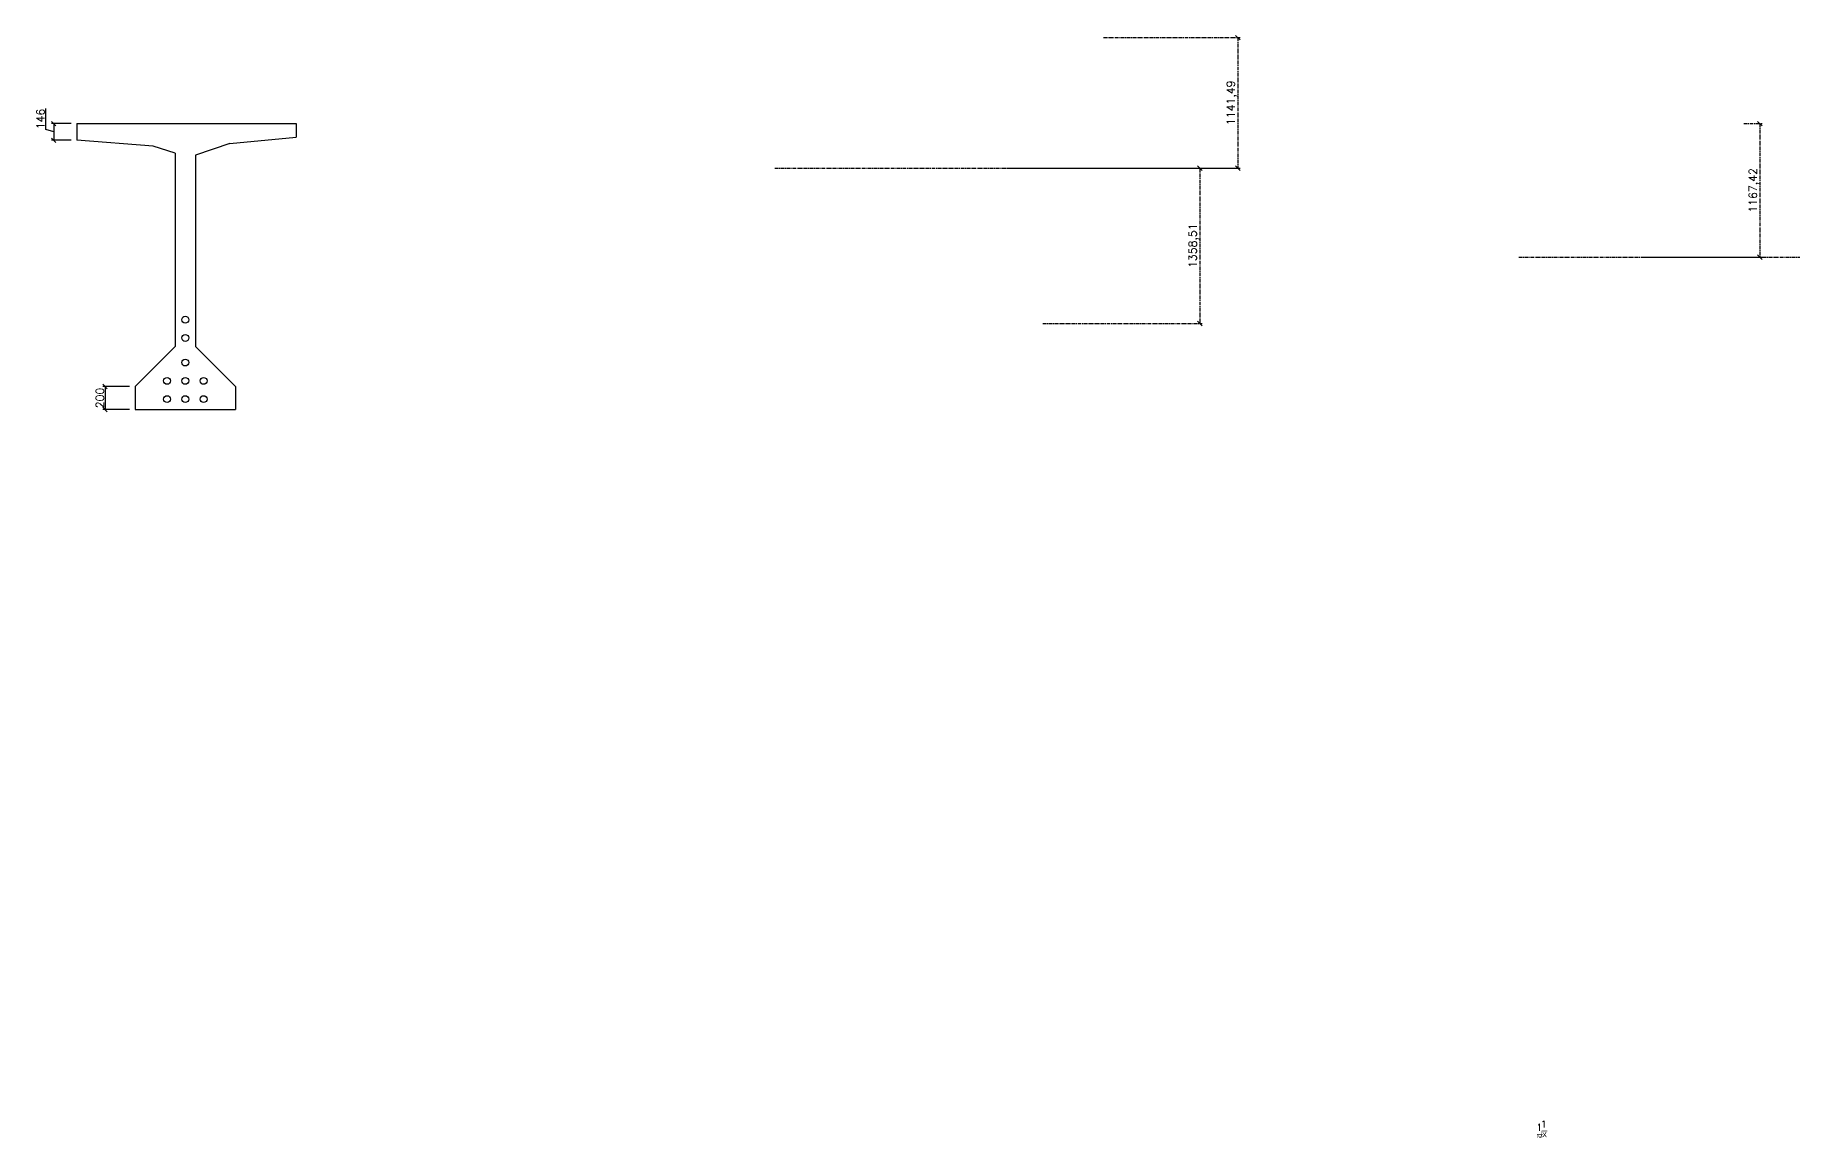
# Model space of a CAD drawing. Header units: millimetres. Extents: x -8236 to 21841, y -8419 to 3874.
# Drawn here: x -8236 to 7203, y -8419 to 1161 of the extents above; entities that cross this region are included whole.
import ezdxf

# ---------------------------------------------------------------- set-up
doc = ezdxf.new("R2010")
doc.units = ezdxf.units.MM
doc.linetypes.add('ACAD_ISO02W100', pattern=[15, 12, -3])
doc.linetypes.add('CENTER', pattern=[50.8, 31.75, -6.35, 6.35, -6.35])
doc.styles.get("Standard").update_dxf_attribs({"font": 'txt', "bigfont": 'gbcbig.shx'})
doc.dimstyles.new('ISO-25', dxfattribs={"dimtxt": 70, "dimasz": 40, "dimexe": 20, "dimexo": 50, "dimgap": 10, "dimtad": 1, "dimtxsty": 'Standard', "dimblk": 'OBLIQUE', "dimcen": 5, "dimadec": 0, "dimazin": 0, "dimtfac": 1, "dimtmove": 1, "dimatfit": 3, "dimfxl": 1, "dimarcsym": 0})

# ---------------------------------------------------------------- blocks, each defined once
blk = doc.blocks.new('_Oblique')
at = {"color": 0, "linetype": 'ByBlock', "lineweight": -2}
blk.add_line((-0.5, -0.5), (0.5, 0.5), dxfattribs=at)
blk = doc.blocks.new('*D2')
at = {"color": 0, "linetype": 'CENTER', "lineweight": -2}
for p, q in [((1110, 1141), (2306, 1141)), ((2286, 1141), (2286, 0)), ((311, 0), (2306, 0))]:
    blk.add_line(p, q, dxfattribs=at)
at = {"layer": 'Defpoints', "color": 0, "linetype": 'CENTER'}
for p in [(1060, 1141), (261, 0), (2286, 0)]:
    blk.add_point(p, dxfattribs=at)
at = {"color": 0, "linetype": 'CENTER', "lineweight": -2, "xscale": 40, "yscale": 40, "zscale": 40}
for p, rotation in [((2286, 1141), 90), ((2286, 0), 270)]:
    blk.add_blockref('_Oblique', p, dxfattribs=dict(at, rotation=rotation))
at = {"color": 0, "linetype": 'CENTER', "insert": (2235, 571), "char_height": 70, "attachment_point": 5, "rotation": 90}
blk.add_mtext('1141,49', dxfattribs=at)
blk = doc.blocks.new('*D3')
at = {"color": 0, "linetype": 'CENTER', "lineweight": -2}
for p, q in [((230, 0), (1973, 0)), ((1953, 0), (1953, -1359)), ((580, -1359), (1973, -1359))]:
    blk.add_line(p, q, dxfattribs=at)
at = {"layer": 'Defpoints', "color": 0, "linetype": 'CENTER'}
for p in [(180, 0), (530, -1359), (1953, -1359)]:
    blk.add_point(p, dxfattribs=at)
at = {"color": 0, "linetype": 'CENTER', "lineweight": -2, "xscale": 40, "yscale": 40, "zscale": 40}
for p, rotation in [((1953, 0), 90), ((1953, -1359), 270)]:
    blk.add_blockref('_Oblique', p, dxfattribs=dict(at, rotation=rotation))
at = {"color": 0, "linetype": 'CENTER', "insert": (1902, -679), "char_height": 70, "attachment_point": 5, "rotation": 90}
blk.add_mtext('1358,51', dxfattribs=at)
blk = doc.blocks.new('*D4')
at = {"color": 0, "linetype": 'CENTER', "lineweight": -2}
for p, q in [((6714, 389), (6874, 389)), ((6854, 389), (6854, -778)), ((5834, -778), (6874, -778))]:
    blk.add_line(p, q, dxfattribs=at)
at = {"layer": 'Defpoints', "color": 0, "linetype": 'CENTER'}
for p in [(6664, 389), (5784, -778), (6854, -778)]:
    blk.add_point(p, dxfattribs=at)
at = {"color": 0, "linetype": 'CENTER', "lineweight": -2, "xscale": 40, "yscale": 40, "zscale": 40}
for p, rotation in [((6854, 389), 90), ((6854, -778), 270)]:
    blk.add_blockref('_Oblique', p, dxfattribs=dict(at, rotation=rotation))
at = {"color": 0, "linetype": 'CENTER', "insert": (6804, -195), "char_height": 70, "attachment_point": 5, "rotation": 90}
blk.add_mtext('1167,42', dxfattribs=at)
blk = doc.blocks.new('*D5')
at = {"color": 0, "lineweight": -2}
for p, q in [((-8145, 337), (-8145, 521)), ((-8075, 316), (-8145, 337)), ((-7923, 389), (-8095, 389)), ((-8075, 389), (-8075, 243)), ((-7923, 243), (-8095, 243))]:
    blk.add_line(p, q, dxfattribs=at)
at = {"layer": 'Defpoints', "color": 0, "lineweight": -3}
for p in [(-7873, 389), (-8075, 243), (-7873, 243)]:
    blk.add_point(p, dxfattribs=at)
at = {"color": 0, "lineweight": -2, "xscale": 40, "yscale": 40, "zscale": 40}
for p, rotation in [((-8075, 389), 90), ((-8075, 243), 270)]:
    blk.add_blockref('_Oblique', p, dxfattribs=dict(at, rotation=rotation))
at = {"color": 0, "lineweight": -3, "insert": (-8190, 429), "char_height": 70, "attachment_point": 5, "rotation": 90}
blk.add_mtext('146', dxfattribs=at)
blk = doc.blocks.new('*D6')
at = {"color": 0, "lineweight": -2}
for p, q in [((-7413, -1911), (-7646, -1911)), ((-7626, -1911), (-7626, -2111)), ((-7413, -2111), (-7646, -2111))]:
    blk.add_line(p, q, dxfattribs=at)
at = {"layer": 'Defpoints', "color": 0, "lineweight": -3}
for p in [(-7363, -1911), (-7626, -2111), (-7363, -2111)]:
    blk.add_point(p, dxfattribs=at)
at = {"color": 0, "lineweight": -2, "xscale": 40, "yscale": 40, "zscale": 40}
for p, rotation in [((-7626, -1911), 90), ((-7626, -2111), 270)]:
    blk.add_blockref('_Oblique', p, dxfattribs=dict(at, rotation=rotation))
at = {"color": 0, "lineweight": -3, "insert": (-7671, -2011), "char_height": 70, "attachment_point": 5, "rotation": 90}
blk.add_mtext('200', dxfattribs=at)

msp = doc.modelspace()

# ---------------------------------------------------------------- linework, layer by layer
for p, q in [((-7873.396, 389.196), (-7873.396, 243.196)), ((-7873.396, 389.196), (-5953.396, 389.196)), ((-5953.396, 389.196), (-5953.396, 269.196)), ((-7205.396, 193.196), (-7873.396, 243.196)), ((-7013.396, 129.196), (-7205.396, 193.196)), ((-6533.396, 214.196), (-6833.396, 114.196)), ((-6533.396, 214.196), (-5953.396, 269.196)), ((-7013.396, 129.196), (-7013.396, -1560.804)), ((-6833.396, 114.196), (-6833.396, -1560.804)), ((-7363.396, -1910.804), (-7013.396, -1560.804)), ((-6483.396, -1910.804), (-6833.396, -1560.804)), ((-7363.396, -1910.804), (-7363.396, -2110.804)), ((-6483.396, -1910.804), (-6483.396, -2110.804)), ((-7363.396, -2110.804), (-6483.396, -2110.804))]:
    msp.add_line(p, q)
at = {"color": 1, "linetype": 'CENTER'}
for p, q in [((-1764.255, 0), (2285.691, 0)), ((4744.207, -778.225), (7202.601, -778.225))]:
    msp.add_line(p, q, dxfattribs=at)
for centre in [(-6923.396, -1325.804), (-6923.396, -1485.804), (-6923.396, -1700.804), (-7083.396, -1860.804), (-6923.396, -1860.804), (-6763.396, -1860.804), (-7083.396, -2020.804), (-6923.396, -2020.804), (-6763.396, -2020.804)]:
    msp.add_circle(centre, 30)

# ---------------------------------------------------------------- texts
at = {"linetype": 'ACAD_ISO02W100', "lineweight": -3, "char_height": 60, "attachment_point": 1}
for insert in [(4937.613, -8331.485), (4897.983, -8359.205)]:
    msp.add_mtext_dynamic_manual_height_columns('1区', width=102.84422, gutter_width=12.5, heights=[0], dxfattribs=dict(at, insert=insert))

# ---------------------------------------------------------------- dimensions: what is measured, and where the dimension line sits
at = {"color": 1, "linetype": 'CENTER'}
for base, p1, p2, picture, middle in [((2285.691, 0), (1060, 1141.492), (260.718, 0), '*D2', (2234.858, 570.746)), ((6854.369, -778.225), (6664.451, 389.196), (5784.451, -778.225), '*D4', (6803.536, -194.515)), ((1952.925, -1358.508), (180, 0), (530, -1358.508), '*D3', (1902.092, -679.254))]:
    dim = msp.add_linear_dim(base=base, p1=p1, p2=p2, angle=90, dimstyle='ISO-25', dxfattribs=at)
    dim.commit()
    dim.dimension.update_dxf_attribs({"geometry": picture, "text_midpoint": middle})
at = {"color": 1, "lineweight": -3}
for base, p1, p2, picture, middle in [((-8075.078, 243.196), (-7873.396, 389.196), (-7873.396, 243.196), '*D5', (-8190.078, 347.196)), ((-7625.759, -2110.804), (-7363.396, -1910.804), (-7363.396, -2110.804), '*D6', (-7670.759, -2010.804))]:
    dim = msp.add_linear_dim(base=base, p1=p1, p2=p2, angle=90, dimstyle='ISO-25', dxfattribs=at)
    dim.commit()
    dim.dimension.update_dxf_attribs({"geometry": picture, "text_midpoint": middle})

doc.saveas('drawing.dxf')
